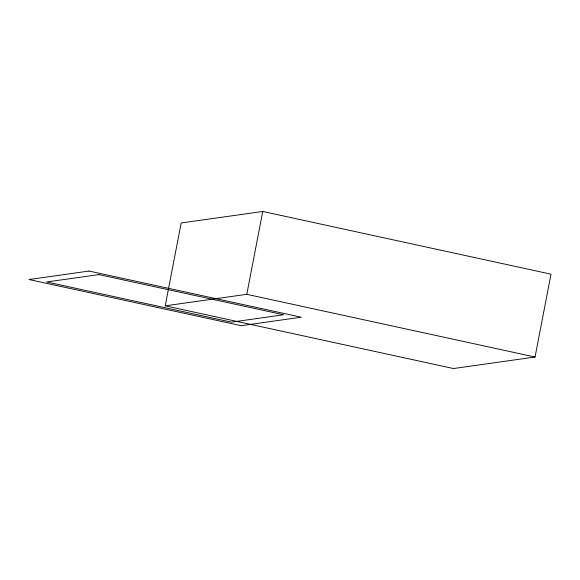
<?xml version="1.0" encoding="UTF-8"?>
<svg xmlns="http://www.w3.org/2000/svg" width="580" height="580" viewBox="0 0 580 580"><rect width="100%" height="100%" fill="white"/><g stroke="black" fill="none" stroke-linecap="round" stroke-linejoin="round"><path stroke-width="0.87" d="M165.22 305.834L181.178 222.974L262.747 211.461L551 274.166L535.043 357.026L453.473 368.539L165.22 305.834L246.79 294.321L535.043 357.026M246.79 294.321L262.747 211.461M89.052 271.048L29 279.524L241.215 325.685L301.259 317.209L89.052 271.048M98.912 274.594L46.647 281.967L231.347 322.146L283.613 314.766L98.912 274.594"/></g></svg>
